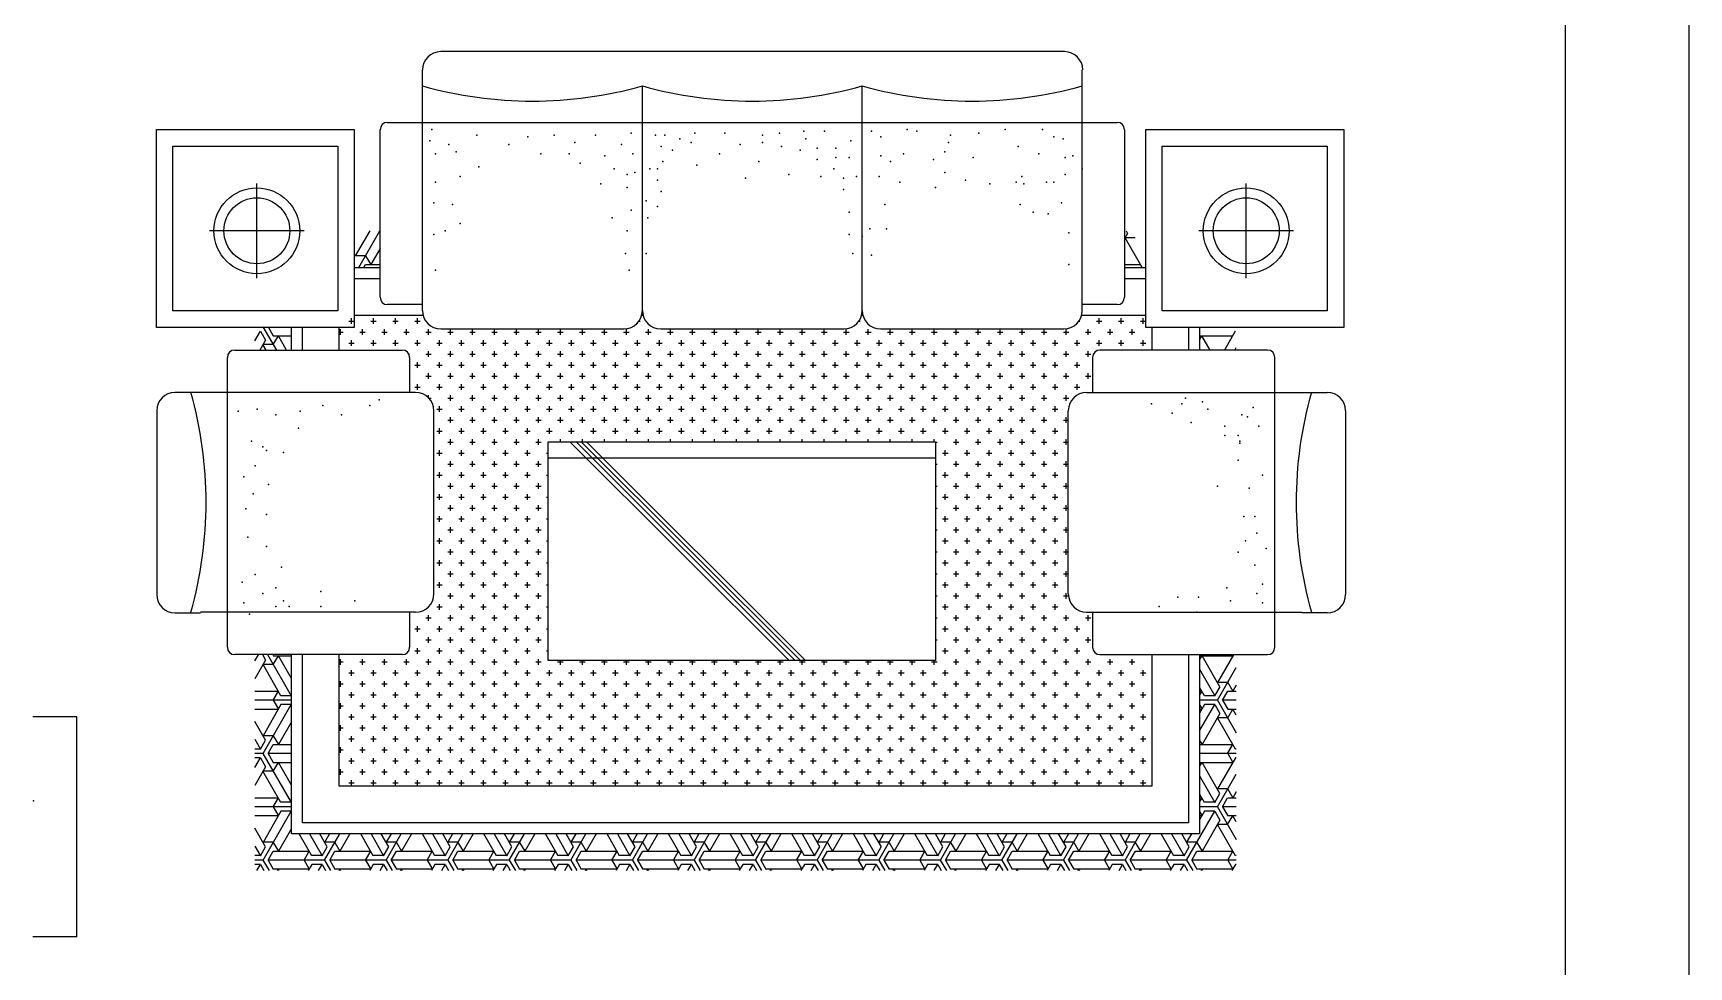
# Model space of a CAD drawing. Header units: inches. Extents: x 10.2 to 52.7, y 13.8 to 38.6.
# Drawn here: x 48.215 to 52.732, y 16.991 to 19.539 of the extents above; entities that cross this region are included whole.
import ezdxf

# ---------------------------------------------------------------- set-up
doc = ezdxf.new("R2010")
doc.units = ezdxf.units.IN
doc.header["$MEASUREMENT"] = 0
for name, color, linetype in [('02', 2, 'Continuous'), ('1', 1, 'Continuous'), ('4', 4, 'Continuous'), ('8', 8, 'Continuous'), ('kadrbm', 4, 'Continuous')]:
    doc.layers.add(name, color=color, linetype=linetype)

# ---------------------------------------------------------------- blocks, each defined once
blk = doc.blocks.new('kadrbm')
at = {"layer": 'kadrbm', "color": 4}
blk.add_lwpolyline([(0, 0), (0, 24.7972), (21, 24.7972), (21, 0), (0, 0)], close=True, dxfattribs=at)
blk.add_lwpolyline([(20.6631, 0.3257), (20.6631, 24.4603), (0.3369, 24.4603), (0.3369, 0.3257), (20.6631, 0.3257)], dxfattribs=at)

msp = doc.modelspace()

# ---------------------------------------------------------------- hatches: boundary and pattern name
at = {"layer": '8'}
h = msp.add_hatch(dxfattribs=at)
h.set_pattern_fill('CROSS', color=256, scale=0.12, style=0)
h.set_pattern_definition([(0, (-15.334272, 61.80326), (0.03, 0.03), [0.015, -0.045]), (90, (-15.326772, 61.79576), (-0.03, 0.03), [0.015, -0.045])])
h.paths.add_polyline_path([(51.2673, 17.8432), (51.1254, 17.8432, -0.414214), (51.1054, 17.8632), (51.1054, 17.9588), (51.089, 17.9588, -0.414214), (51.039, 18.0088), (51.039, 18.5088, -0.414214), (51.089, 18.5588), (51.1054, 18.5588), (51.1054, 18.6543, -0.414214), (51.1254, 18.6743), (51.2673, 18.6743), (51.2673, 18.7695), (51.0753, 18.7695, -0.34392), (51.0268, 18.7317), (50.5268, 18.7317, -0.34392), (50.4783, 18.7695), (50.4753, 18.7695, -0.34392), (50.4268, 18.7317), (49.9268, 18.7317, -0.34392), (49.8783, 18.7695), (49.8753, 18.7695, -0.34392), (49.8268, 18.7317), (49.3268, 18.7317, -0.34392), (49.2783, 18.7695), (49.0496, 18.7695), (49.0496, 18.6743), (49.2218, 18.6743, -0.414214), (49.2418, 18.6543), (49.2418, 18.5588), (49.2582, 18.5588, -0.414214), (49.3082, 18.5088), (49.3082, 18.0088, -0.414214), (49.2582, 17.9588), (49.2418, 17.9588), (49.2418, 17.8632, -0.414214), (49.2218, 17.8432), (49.0496, 17.8432), (49.0496, 17.4842), (51.2673, 17.4842)])
h.paths.add_polyline_path([(49.6196, 17.827), (49.6196, 18.4241), (50.6765, 18.4241), (50.6765, 17.827)], flags=16)
h = msp.add_hatch(dxfattribs=at)
h.set_pattern_fill('ESCHER', color=256, scale=0.14, style=0)
h.set_pattern_definition([(60, (-15.33427, 61.80326), (-0.168, -4e-11), [0.154, -0.014]), (180, (-15.33427, 61.80326), (0.084, -0.14549227), [0.154, -0.014]), (300, (-15.33427, 61.80326), (0.168, -4e-11), [0.154, -0.014]), (60, (-15.32027, 61.80326), (-0.168, -4e-11), [0.028, -0.14]), (300, (-15.32027, 61.80326), (0.168, -4e-11), [0.028, -0.14]), (60, (-15.34127, 61.81539), (-0.168, -4e-11), [0.028, -0.14]), (180, (-15.34127, 61.81539), (0.084, -0.14549227), [0.028, -0.14]), (300, (-15.34127, 61.79114), (0.168, -4e-11), [0.028, -0.14]), (180, (-15.34127, 61.79114), (0.084, -0.14549227), [0.028, -0.14]), (60, (-15.39027, 61.80326), (-0.168, -4e-11), [0.028, -0.14]), (300, (-15.39027, 61.80326), (0.168, -4e-11), [0.028, -0.14]), (60, (-15.30627, 61.75476), (-0.168, -4e-11), [0.028, -0.14]), (180, (-15.30627, 61.75476), (0.084, -0.14549227), [0.028, -0.14]), (300, (-15.30627, 61.85176), (0.168, -4e-11), [0.028, -0.14]), (180, (-15.30627, 61.85176), (0.084, -0.14549227), [0.028, -0.14]), (0, (-15.30627, 61.82751), (-0.084, 0.14549227), [0.098, -0.07]), (0, (-15.30627, 61.77901), (-0.084, 0.14549227), [0.098, -0.07]), (120, (-15.32727, 61.83963), (-0.168, 4e-11), [0.098, -0.07]), (120, (-15.36927, 61.81539), (-0.168, 4e-11), [0.098, -0.07]), (240, (-15.36927, 61.79114), (0.084, -0.14549227), [0.098, -0.07]), (240, (-15.32727, 61.76689), (0.084, -0.14549227), [0.098, -0.07])])
h.paths.add_polyline_path([(51.4973, 17.8432), (51.3973, 17.8432), (51.3973, 17.3542), (48.9196, 17.3542), (48.9196, 17.8432), (48.8196, 17.8432), (48.8196, 17.2542), (51.4973, 17.2542)])

# ---------------------------------------------------------------- linework, layer by layer
at = {"layer": '02'}
for p, q in [((49.133, 18.9995), (49.0937, 18.9315)), ((49.1032, 18.8995), (49.161, 18.9995)), ((51.2007, 18.9922), (51.1924, 18.9777)), ((51.2402, 18.8995), (51.1937, 18.98)), ((51.2217, 18.98), (51.1937, 18.98)), ((51.1965, 18.9995), (51.2007, 18.9922)), ((49.1217, 18.9315), (49.0937, 18.9315)), ((49.1217, 18.9315), (49.1357, 18.9073)), ((49.1613, 18.9516), (49.1357, 18.9073)), ((49.1172, 18.8995), (49.1217, 18.9073)), ((49.1217, 18.9073), (49.1613, 18.9073)), ((51.1924, 18.9073), (51.2357, 18.9073)), ((48.8196, 18.6992), (48.8347, 18.7254)), ((48.8347, 18.7254), (48.8487, 18.7012)), ((48.8417, 18.7376), (48.8782, 18.6743)), ((48.8557, 18.7376), (48.8697, 18.7133)), ((48.8697, 18.6891), (48.8837, 18.7133)), ((48.8697, 18.7133), (48.9196, 18.7133)), ((48.9062, 18.6743), (48.8837, 18.7133)), ((51.3973, 18.7022), (51.4037, 18.7133)), ((51.3973, 18.7133), (51.4877, 18.7133)), ((51.4262, 18.6743), (51.4037, 18.7133)), ((51.4947, 18.7254), (51.4652, 18.6743)), ((48.8487, 18.7012), (48.8332, 18.6743)), ((48.8502, 18.6743), (48.8417, 18.6891)), ((48.8697, 18.6891), (48.8417, 18.6891)), ((51.3973, 18.6759), (51.3982, 18.6743)), ((51.4932, 18.6743), (51.4973, 18.6815)), ((49.2582, 18.5588), (48.6017, 18.5588)), ((51.089, 18.5588), (51.7455, 18.5588)), ((49.6793, 18.4241), (50.2776, 17.827)), ((49.6958, 18.4241), (50.294, 17.827)), ((49.7099, 18.4241), (50.3082, 17.827)), ((49.724, 18.4241), (50.3223, 17.827)), ((50.6765, 18.3791), (49.6196, 18.3791)), ((48.3337, 17.6739), (48.2137, 17.6739)), ((48.3337, 17.0739), (48.3337, 17.6739)), ((48.3337, 17.0739), (48.2137, 17.0739))]:
    msp.add_line(p, q, dxfattribs=at)
for points in [[(49.0909, 19.2758), (49.0909, 18.7358), (48.5509, 18.7358), (48.5509, 19.2758)], [(51.7903, 19.2758), (51.7903, 18.7358), (51.2503, 18.7358), (51.2503, 19.2758)]]:
    msp.add_lwpolyline(points, close=True, dxfattribs=at)
for points in [[(49.0909, 18.8695), (49.1613, 18.8695)], [(51.1924, 18.8695), (51.2503, 18.8695)], [(48.9496, 18.6743), (48.9496, 18.7358)], [(51.3673, 18.7358), (51.3673, 18.6743)], [(51.3673, 17.8432), (51.3673, 17.3842), (48.9496, 17.3842), (48.9496, 17.8432)]]:
    msp.add_lwpolyline(points, dxfattribs=at)
for centre in [(48.825, 18.9995), (51.5244, 18.9995)]:
    msp.add_circle(centre, 0.117, dxfattribs=at)
for centre, start, end in [((48.6017, 18.5088), 90, 180), ((51.089, 18.5088), 90, 180), ((51.7455, 18.5088), 0, 90)]:
    msp.add_arc(centre, 0.05, start, end, dxfattribs=at)
at = {"layer": '1'}
for p, q in [((51.0285, 19.4882), (49.3268, 19.4882)), ((49.2768, 18.7817), (49.2768, 19.4382)), ((51.0768, 18.7763), (51.0768, 19.4382)), ((49.8768, 18.7817), (49.8768, 19.3949)), ((50.4768, 18.7817), (50.4768, 19.3949)), ((49.1813, 19.2953), (51.1724, 19.2953)), ((49.1613, 18.8182), (49.1613, 19.2753)), ((51.1924, 19.2753), (51.1924, 18.8182)), ((48.825, 18.8705), (48.825, 19.1284)), ((51.5244, 18.8705), (51.5244, 19.1284)), ((48.9539, 18.9995), (48.6961, 18.9995)), ((51.6533, 18.9995), (51.3955, 18.9995)), ((49.2768, 18.7982), (49.1813, 18.7982)), ((51.1724, 18.7982), (51.0768, 18.7982)), ((49.3268, 18.7317), (49.8268, 18.7317)), ((49.9268, 18.7317), (50.4268, 18.7317)), ((50.5268, 18.7317), (51.0268, 18.7317)), ((48.7646, 18.6743), (49.2218, 18.6743)), ((51.5826, 18.6743), (51.1254, 18.6743)), ((48.7446, 17.8632), (48.7446, 18.6543)), ((49.2418, 18.6543), (49.2418, 18.5588)), ((51.1054, 18.6543), (51.1054, 18.5588)), ((51.6026, 17.8632), (51.6026, 18.6543)), ((48.5517, 18.5088), (48.5517, 18.0071)), ((49.3082, 18.0088), (49.3082, 18.5088)), ((51.039, 18.0088), (51.039, 18.5088)), ((51.7955, 18.5088), (51.7955, 18.0071)), ((48.6017, 17.9571), (48.6712, 17.9571)), ((49.2582, 17.9588), (48.6712, 17.9588)), ((49.2418, 17.9588), (49.2418, 17.8632)), ((51.089, 17.9588), (51.676, 17.9588)), ((51.1054, 17.9588), (51.1054, 17.8632)), ((51.7455, 17.9571), (51.676, 17.9571)), ((49.2218, 17.8432), (48.7646, 17.8432)), ((51.1254, 17.8432), (51.5826, 17.8432))]:
    msp.add_line(p, q, dxfattribs=at)
for points in [[(49.0459, 19.2308), (49.0459, 18.7808), (48.5959, 18.7808), (48.5959, 19.2308)], [(51.7453, 19.2308), (51.7453, 18.7808), (51.2953, 18.7808), (51.2953, 19.2308)], [(49.6196, 17.827), (49.6196, 18.4241), (50.6765, 18.4241), (50.6765, 17.827)]]:
    msp.add_lwpolyline(points, close=True, dxfattribs=at)
for points in [[(49.0909, 18.8995), (49.1613, 18.8995)], [(51.1924, 18.8995), (51.2503, 18.8995)], [(49.0909, 18.7695), (49.2783, 18.7695)], [(51.0753, 18.7695), (51.2503, 18.7695)], [(48.9196, 18.6743), (48.9196, 18.7358)], [(49.0496, 18.6743), (49.0496, 18.7358)], [(51.2673, 18.7358), (51.2673, 18.6743)], [(51.3973, 18.7358), (51.3973, 18.6743)], [(51.3973, 17.8432), (51.3973, 17.3542), (48.9196, 17.3542), (48.9196, 17.8432)], [(51.2673, 17.8432), (51.2673, 17.4842), (49.0496, 17.4842), (49.0496, 17.8432)]]:
    msp.add_lwpolyline(points, dxfattribs=at)
for centre in [(48.825, 18.9995), (51.5244, 18.9995)]:
    msp.add_circle(centre, 0.09, dxfattribs=at)
for centre, radius, start, end in [((49.3268, 19.4382), 0.05, 90, 180), ((51.0285, 19.4382), 0.05, 0, 90), ((49.5768, 20.4565), 1.1032, 254.2206, 285.7794), ((50.1768, 20.4565), 1.1032, 254.2206, 285.7794), ((50.7768, 20.4565), 1.1032, 254.2206, 285.7794), ((49.1813, 19.2753), 0.02, 90, 180), ((51.1724, 19.2753), 0.02, 0, 90), ((49.1813, 18.8182), 0.02, 180, 270), ((51.1724, 18.8182), 0.02, 270, 0), ((49.3268, 18.7817), 0.05, 180, 270), ((49.8268, 18.7817), 0.05, 270, 0), ((49.9268, 18.7817), 0.05, 180, 270), ((50.4268, 18.7817), 0.05, 270, 0), ((50.5268, 18.7817), 0.05, 180, 270), ((51.0268, 18.7817), 0.05, 270, 0), ((48.7646, 18.6543), 0.02, 90, 180), ((49.2218, 18.6543), 0.02, 0, 90), ((51.1254, 18.6543), 0.02, 90, 180), ((51.5826, 18.6543), 0.02, 0, 90), ((47.5834, 18.2588), 1.1032, 344.2206, 15.7794), ((49.2582, 18.5088), 0.05, 0, 90), ((52.7638, 18.2588), 1.1032, 164.2206, 195.7794), ((48.6017, 18.0071), 0.05, 180, 270), ((49.2582, 18.0088), 0.05, 270, 0), ((51.089, 18.0088), 0.05, 180, 270), ((51.7455, 18.0071), 0.05, 270, 0), ((48.7646, 17.8632), 0.02, 180, 270), ((49.2218, 17.8632), 0.02, 270, 0), ((51.1254, 17.8632), 0.02, 180, 270), ((51.5826, 17.8632), 0.02, 270, 0)]:
    msp.add_arc(centre, radius, start, end, dxfattribs=at)
for p in [(49.2974, 19.2453), (49.3025, 19.2761), (49.4255, 19.2607), (49.564, 19.2556), (49.6358, 19.2607), (49.7486, 19.2607), (49.846, 19.2658), (49.9126, 19.2607), (49.9383, 19.2607), (49.9793, 19.2504), (50.0203, 19.2658), (50.1023, 19.2658), (50.2049, 19.2607), (50.251, 19.2658), (50.3177, 19.2709), (50.3228, 19.2504), (50.3741, 19.2709), (50.4459, 19.2453), (50.5023, 19.2709), (50.5279, 19.2556), (50.5997, 19.2761), (50.6253, 19.2709), (50.7176, 19.2607), (50.7945, 19.2658), (50.8663, 19.2761), (50.9689, 19.2761), (50.9996, 19.2556), (51.0253, 19.2504), (49.3127, 19.2094), (49.3486, 19.2351), (49.3691, 19.2146), (49.5127, 19.2351), (49.5999, 19.2094), (49.6768, 19.2094), (49.6922, 19.2402), (49.7742, 19.2043), (49.8203, 19.2351), (49.8511, 19.2094), (49.928, 19.2299), (49.9588, 19.2197), (50.0101, 19.2402), (50.087, 19.2094), (50.1434, 19.2351), (50.2049, 19.2402), (50.2562, 19.2299), (50.3074, 19.2197), (50.3536, 19.2248), (50.4049, 19.2248), (50.5279, 19.2043), (50.5894, 19.2094), (50.7022, 19.2146), (50.7125, 19.2402), (50.9022, 19.2299), (50.9586, 19.2094), (51.0509, 19.2043), (49.4307, 19.1736), (49.7075, 19.1838), (49.7998, 19.1684), (49.8562, 19.1582), (49.8973, 19.1684), (49.9178, 19.1684), (49.9331, 19.1889), (50.0254, 19.1787), (50.1946, 19.1889), (50.3536, 19.1941), (50.3997, 19.1684), (50.4049, 19.1992), (50.4408, 19.1992), (50.5536, 19.1889), (50.6715, 19.1941), (50.7022, 19.1582), (50.7792, 19.1992), (51.0304, 19.1992), (51.0765, 19.1684), (49.3127, 19.1326), (49.3794, 19.1479), (49.7639, 19.1274), (49.8357, 19.1531), (49.8357, 19.1172), (49.9178, 19.1377), (50.1587, 19.1428), (50.2767, 19.1531), (50.3638, 19.1479), (50.4254, 19.1428), (50.4254, 19.1121), (50.4613, 19.1479), (50.5228, 19.1479), (50.5792, 19.1326), (50.6766, 19.1172), (50.7586, 19.1377), (50.8253, 19.1274), (50.8971, 19.1326), (50.9125, 19.1479), (50.9176, 19.1274), (50.9791, 19.1326), (50.9996, 19.1326), (51.0304, 19.1531), (49.3076, 19.0762), (49.3589, 19.0711), (49.887, 19.0813), (49.9178, 19.0659), (49.928, 19.1069), (50.5382, 19.0711), (50.9073, 19.0711), (51.0201, 19.0762), (49.3794, 19.0198), (49.7947, 19.0352), (49.846, 19.0557), (49.8921, 19.0352), (50.4408, 19.0506), (50.9432, 19.0506), (50.9842, 19.0454), (49.3076, 18.9891), (49.3384, 18.9993), (49.8357, 18.9993), (50.4408, 18.9891), (50.4766, 18.9839), (50.4972, 19.0044), (50.5433, 19.0044), (51.0407, 18.9942), (49.8306, 18.9378), (49.887, 18.9378), (50.451, 18.9378), (50.5023, 18.9327), (49.3127, 18.8917), (49.8409, 18.8917), (51.0407, 18.9071), (49.0051, 18.5227), (49.1333, 18.5227), (49.1589, 18.5381), (51.2663, 18.5278), (51.3483, 18.5278), (51.3585, 18.5432), (51.4047, 18.533), (48.7744, 18.5074), (48.8256, 18.5125), (48.8769, 18.4971), (48.9436, 18.5074), (49.0564, 18.4971), (51.3227, 18.5022), (51.4201, 18.5125), (51.5124, 18.4971), (51.5277, 18.492), (51.5431, 18.5176), (48.9384, 18.4612), (51.3739, 18.4766), (51.4662, 18.4664), (51.4662, 18.4407), (51.5021, 18.4407), (51.5585, 18.4664), (48.8103, 18.4254), (48.841, 18.41), (48.8513, 18.3997), (48.8974, 18.3946), (51.5072, 18.4254), (51.5072, 18.4202), (48.8205, 18.3587), (51.5021, 18.3741), (48.7897, 18.328), (48.8564, 18.3075), (51.4457, 18.3024), (51.5329, 18.2972), (51.5688, 18.3331), (48.8154, 18.2819), (48.7949, 18.2409), (48.8513, 18.2255), (51.5175, 18.2204), (51.5483, 18.2204), (48.8, 18.164), (51.5534, 18.1742), (48.8513, 18.1384), (51.5021, 18.123), (51.5226, 18.1537), (51.579, 18.1332), (48.8923, 18.082), (51.5483, 18.0871), (48.7846, 18.041), (48.8205, 18.0615), (48.8769, 18.0256), (51.4713, 18.0256), (51.5688, 18.0359), (48.7897, 17.9846), (48.841, 18.0103), (48.8974, 17.9898), (49, 18.0154), (49.0923, 17.9898), (51.338, 18), (51.3944, 18), (51.4816, 17.9898), (51.5534, 18.0103), (51.5688, 17.9846), (48.8051, 17.9539), (48.8769, 17.9744), (48.9128, 17.9744), (49, 17.9744), (51.2868, 17.9744), (51.3893, 17.959), (48.2155, 17.4444)]:
    msp.add_point(p, dxfattribs=at)
at = {"layer": '4'}
for points in [[(49.8753, 18.7695), (49.8783, 18.7695)], [(50.4753, 18.7695), (50.4783, 18.7695)]]:
    msp.add_lwpolyline(points, dxfattribs=at)

# ---------------------------------------------------------------- block references
at = {"layer": 'kadrbm'}
msp.add_blockref('kadrbm', (31.7322, 13.8067), dxfattribs=at)

doc.saveas('drawing.dxf')
